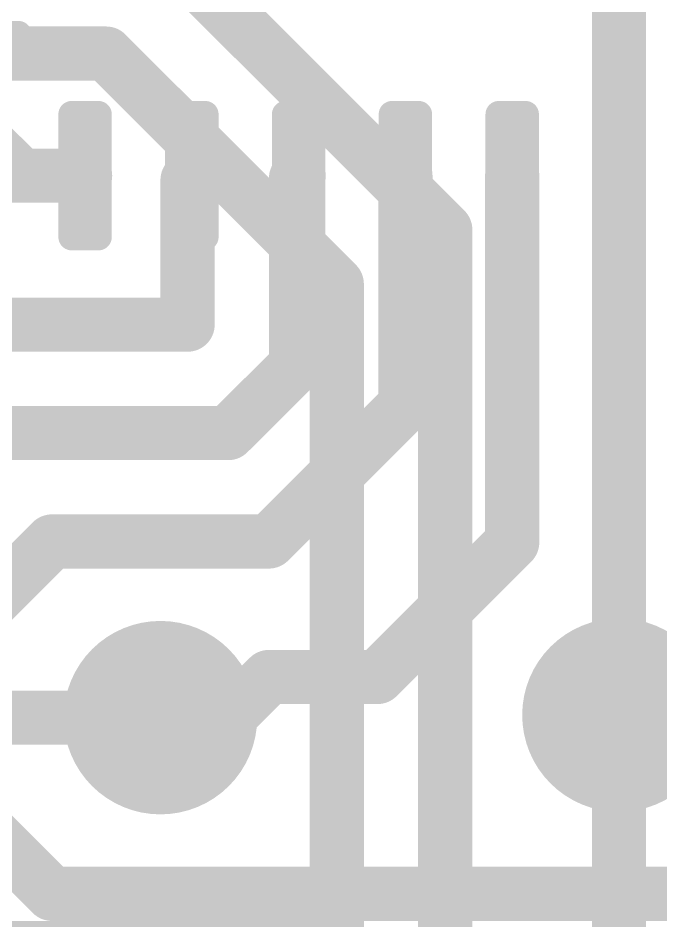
# Model space of a CAD drawing. Extents: x -6.8 to 60.3, y -8.9 to 34.9.
# Drawn here: x 27.146 to 30.157, y 7.366 to 11.597 of the extents above; entities that cross this region are included whole.
import ezdxf

# ---------------------------------------------------------------- set-up
doc = ezdxf.new("R2010")
doc.units = 0
for name, color, linetype in [('1', 12, 'CONTINUOUS'), ('16', 132, 'CONTINUOUS'), ('18', 110, 'CONTINUOUS'), ('21', 40, 'CONTINUOUS')]:
    doc.layers.add(name, color=color, linetype=linetype)

# ---------------------------------------------------------------- blocks, each defined once
blk = doc.blocks.new('RECT112000X40000R50')
at = {"const_width": 0.0625}
blk.add_lwpolyline([(0.3188, -0.0625), (0.3188, 0.0625, 0.4142), (0.2875, 0.0938), (-0.2875, 0.0938, 0.4142), (-0.3188, 0.0625), (-0.3188, -0.0625, 0.4142), (-0.2875, -0.0938), (0.2875, -0.0938, 0.4142)], format="xyb", close=True, dxfattribs=at)
blk.add_solid([(-0.3031, -0.0781), (0.3031, -0.0781), (-0.3031, 0.0781), (0.3031, 0.0781)])
blk = doc.blocks.new('RECT40000X112000R50')
at = {"const_width": 0.0625}
blk.add_lwpolyline([(0.0938, -0.2875), (0.0938, 0.2875, 0.4142), (0.0625, 0.3188), (-0.0625, 0.3188, 0.4142), (-0.0938, 0.2875), (-0.0938, -0.2875, 0.4142), (-0.0625, -0.3188), (0.0625, -0.3188, 0.4142)], format="xyb", close=True, dxfattribs=at)
blk.add_solid([(-0.0781, -0.3031), (0.0781, -0.3031), (-0.0781, 0.3031), (0.0781, 0.3031)])
blk = doc.blocks.new('ROUNDV')
at = {"const_width": 0.5}
blk.add_lwpolyline([(0, -0.25, 1), (0, 0.25, 1), (0, -0.25)], format="xyb", dxfattribs=at)

msp = doc.modelspace()

# ---------------------------------------------------------------- linework, layer by layer
at = {"layer": '1', "const_width": 0.254}
for points in [[(27.46, 10.858), (26.606, 10.858)], [(27.94, 10.838), (27.96, 10.858)], [(27.94, 10.16), (27.94, 10.838)], [(28.46, 10.858), (28.448, 10.846)], [(28.448, 10.846), (28.448, 9.9695)], [(28.96, 10.858), (28.96, 9.783)], [(29.46, 10.858), (29.46, 9.14)], [(29.96, 10.858), (29.96, 8.3305)], [(27.94, 10.16), (26.67, 10.16)], [(28.448, 9.9695), (28.1305, 9.652)], [(28.96, 9.783), (28.321, 9.144)], [(28.1305, 9.652), (26.9875, 9.652)], [(27.305, 9.144), (26.924, 8.763)], [(28.321, 9.144), (27.305, 9.144)], [(29.46, 9.14), (28.829, 8.509)], [(28.321, 8.509), (28.1305, 8.3185)], [(28.829, 8.509), (28.321, 8.509)], [(28.1305, 8.3185), (27.813, 8.3185)], [(26.924, 7.874), (27.305, 7.493)], [(27.305, 7.493), (33.528, 7.493)]]:
    msp.add_lwpolyline(points, dxfattribs=at)
at = {"layer": '1', "const_width": 0.127}
for points in [[(27.46, 10.7945, 1), (27.46, 10.9215)], [(28.0035, 10.838, 1), (27.8765, 10.838)], [(28.0049, 10.8131, 1), (27.9151, 10.9029)], [(28.5115, 10.846, 1), (28.3845, 10.846)], [(28.5049, 10.8131, 1), (28.4151, 10.9029)], [(29.0235, 10.858, 1), (28.8965, 10.858)], [(29.5235, 10.858, 1), (29.3965, 10.858)], [(30.0235, 10.858, 1), (29.8965, 10.858)], [(27.8951, 10.8829, 1), (27.9849, 10.7931)], [(28.4031, 10.8909, 1), (28.4929, 10.8011)], [(27.94, 10.0965, 1), (27.94, 10.2235)], [(27.8765, 10.16, 1), (28.0035, 10.16)], [(28.4929, 9.9246, 1), (28.4031, 10.0144)], [(28.3845, 9.9695, 1), (28.5115, 9.9695)], [(29.0049, 9.7381, 1), (28.9151, 9.8279)], [(28.8965, 9.783, 1), (29.0235, 9.783)], [(28.1305, 9.5885, 1), (28.1305, 9.7155)], [(28.0856, 9.6969, 1), (28.1754, 9.6071)], [(27.305, 9.2075, 1), (27.305, 9.0805)], [(27.3499, 9.0991, 1), (27.2601, 9.1889)], [(28.321, 9.0805, 1), (28.321, 9.2075)], [(29.5049, 9.0951, 1), (29.4151, 9.1849)], [(28.2761, 9.1889, 1), (28.3659, 9.0991)], [(29.3965, 9.14, 1), (29.5235, 9.14)], [(28.321, 8.5725, 1), (28.321, 8.4455)], [(28.3659, 8.4641, 1), (28.2761, 8.5539)], [(28.829, 8.4455, 1), (28.829, 8.5725)], [(28.7841, 8.5539, 1), (28.8739, 8.4641)], [(27.813, 8.382, 1), (27.813, 8.255)], [(28.0856, 8.3634, 1), (28.1754, 8.2736)], [(28.1305, 8.255, 1), (28.1305, 8.382)], [(29.8965, 8.3305, 1), (30.0235, 8.3305)], [(27.305, 7.5565, 1), (27.305, 7.4295)], [(27.2601, 7.4481, 1), (27.3499, 7.5379)]]:
    msp.add_lwpolyline(points, format="xyb", dxfattribs=at)
at = {"layer": '16', "const_width": 0.254}
for points in [[(29.96, 8.3305), (29.96, 12.585)], [(29.1465, 10.6045), (27.4955, 12.2555)], [(27.559, 11.43), (24.9555, 11.43)], [(28.6385, 10.3505), (27.559, 11.43)], [(29.1465, 1.3335), (29.1465, 10.6045)], [(28.6385, 10.3505), (28.6385, 7.239)], [(22.0345, 8.3185), (27.813, 8.3185)], [(29.96, 8.3305), (29.96, 2.806)], [(22.098, 7.239), (28.6385, 7.239)], [(28.6385, 7.239), (28.6385, 2.6035)]]:
    msp.add_lwpolyline(points, dxfattribs=at)
at = {"layer": '16', "const_width": 0.127}
for points in [[(27.6039, 11.4749, 1), (27.5141, 11.3851)], [(27.559, 11.3665, 1), (27.559, 11.4935)], [(29.21, 10.6045, 1), (29.083, 10.6045)], [(29.1016, 10.5596, 1), (29.1914, 10.6494)], [(28.702, 10.3505, 1), (28.575, 10.3505)], [(28.5936, 10.3056, 1), (28.6834, 10.3954)], [(27.813, 8.255, 1), (27.813, 8.382)], [(30.0235, 8.3305, 1), (29.8965, 8.3305)], [(29.8965, 8.3305, 1), (30.0235, 8.3305)], [(28.702, 7.239, 1), (28.575, 7.239)], [(28.6385, 7.1755, 1), (28.6385, 7.3025)]]:
    msp.add_lwpolyline(points, format="xyb", dxfattribs=at)
at = {"layer": '21', "const_width": 0.254}
msp.add_lwpolyline([(27.16, 10.858), (26.86, 11.158)], dxfattribs=at)
at = {"layer": '21', "const_width": 0.127}
msp.add_lwpolyline([(27.1151, 10.8131, 1), (27.2049, 10.9029)], format="xyb", dxfattribs=at)

# ---------------------------------------------------------------- block references
at = {"layer": '1', "rotation": 180}
for name, p in [('RECT112000X40000R50', (26.86, 11.458)), ('RECT40000X112000R50', (27.46, 10.858)), ('RECT40000X112000R50', (27.96, 10.858)), ('RECT40000X112000R50', (28.46, 10.858)), ('RECT40000X112000R50', (28.96, 10.858)), ('RECT40000X112000R50', (29.46, 10.858)), ('RECT40000X112000R50', (29.96, 10.858))]:
    msp.add_blockref(name, p, dxfattribs=at)
at = {"layer": '18', "xscale": 0.9064, "yscale": 0.9064}
for p in [(27.813, 8.3185), (27.813, 8.3185), (29.96, 8.3305), (29.96, 8.3305)]:
    msp.add_blockref('ROUNDV', p, dxfattribs=at)

doc.saveas('drawing.dxf')
